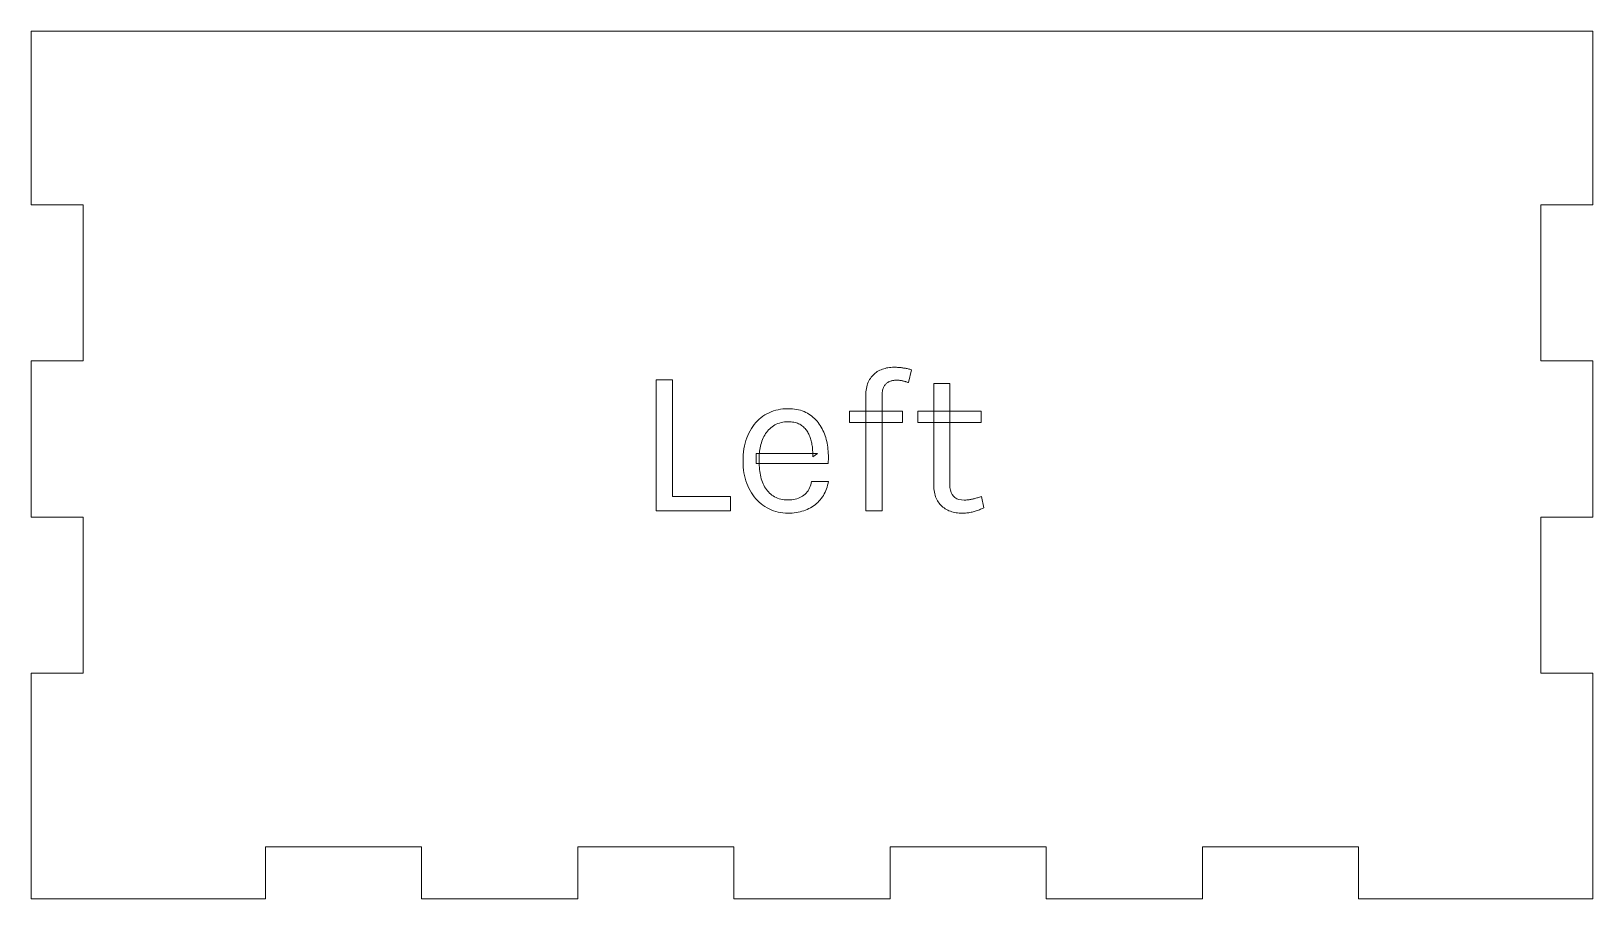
# Model space of a CAD drawing. Extents: x 3 to 230, y 3 to 159.
# Drawn here: x 118 to 208, y 96 to 146 of the extents above; entities that cross this region are included whole.
import ezdxf

# ---------------------------------------------------------------- set-up
doc = ezdxf.new("R2010")
doc.units = 0
doc.layers.get('0').update_dxf_attribs({"lineweight": 0})

msp = doc.modelspace()

# ---------------------------------------------------------------- linework, layer by layer
for p, q in [((121, 146), (118, 146)), ((118, 146), (118, 136)), ((205, 146), (121, 146)), ((208, 146), (205, 146)), ((208, 136), (208, 146)), ((118, 136), (121, 136)), ((121, 136), (121, 127)), ((205, 127), (205, 136)), ((205, 136), (208, 136)), ((121, 127), (118, 127)), ((118, 127), (118, 118)), ((208, 127), (205, 127)), ((208, 118), (208, 127)), ((166.363, 125.994), (166.412, 126.061)), ((166.412, 126.061), (166.463, 126.124)), ((166.463, 126.124), (166.517, 126.183)), ((166.517, 126.183), (166.575, 126.239)), ((166.575, 126.239), (166.635, 126.291)), ((166.635, 126.291), (166.698, 126.339)), ((166.698, 126.339), (166.764, 126.383)), ((166.764, 126.383), (166.834, 126.423)), ((166.834, 126.423), (166.906, 126.46)), ((166.906, 126.46), (166.981, 126.493)), ((166.981, 126.493), (167.057, 126.523)), ((167.057, 126.523), (167.135, 126.549)), ((167.135, 126.549), (167.215, 126.571)), ((167.215, 126.571), (167.297, 126.591)), ((167.297, 126.591), (167.38, 126.606)), ((167.38, 126.606), (167.465, 126.618)), ((167.465, 126.618), (167.552, 126.627)), ((167.552, 126.627), (167.641, 126.632)), ((167.641, 126.632), (167.731, 126.634)), ((167.731, 126.634), (167.731, 126.634)), ((167.731, 126.634), (167.78, 126.634)), ((167.78, 126.634), (167.83, 126.633)), ((167.83, 126.633), (167.879, 126.631)), ((167.879, 126.631), (167.929, 126.628)), ((167.929, 126.628), (167.979, 126.625)), ((167.979, 126.625), (168.029, 126.621)), ((168.029, 126.621), (168.08, 126.616)), ((168.08, 126.616), (168.13, 126.611)), ((168.13, 126.611), (168.181, 126.605)), ((168.181, 126.605), (168.232, 126.598)), ((168.232, 126.598), (168.283, 126.59)), ((168.283, 126.59), (168.334, 126.582)), ((168.334, 126.582), (168.385, 126.573)), ((168.385, 126.573), (168.436, 126.563)), ((168.436, 126.563), (168.486, 126.553)), ((168.486, 126.553), (168.537, 126.542)), ((168.537, 126.542), (168.588, 126.53)), ((168.739, 126.49), (168.559, 125.746)), ((168.588, 126.53), (168.638, 126.517)), ((168.638, 126.517), (168.689, 126.504)), ((168.689, 126.504), (168.739, 126.49)), ((168.739, 126.49), (168.739, 126.49)), ((154.015, 125.902), (154.951, 125.902)), ((154.015, 118.366), (154.015, 125.902)), ((154.015, 125.902), (154.015, 125.902)), ((154.951, 125.902), (154.951, 119.182)), ((166.099, 124.99), (166.101, 125.102)), ((166.101, 125.102), (166.108, 125.21)), ((166.108, 125.21), (166.119, 125.313)), ((166.119, 125.313), (166.134, 125.413)), ((166.134, 125.413), (166.154, 125.508)), ((166.154, 125.508), (166.178, 125.599)), ((166.178, 125.599), (166.206, 125.687)), ((166.206, 125.687), (166.239, 125.77)), ((166.239, 125.77), (166.276, 125.848)), ((166.276, 125.848), (166.318, 125.923)), ((166.318, 125.923), (166.363, 125.994)), ((167.04, 125.12), (167.036, 125.051)), ((167.046, 125.186), (167.04, 125.12)), ((167.055, 125.248), (167.046, 125.186)), ((167.066, 125.306), (167.055, 125.248)), ((167.08, 125.362), (167.066, 125.306)), ((167.097, 125.414), (167.08, 125.362)), ((167.116, 125.462), (167.097, 125.414)), ((167.137, 125.507), (167.116, 125.462)), ((167.161, 125.548), (167.137, 125.507)), ((167.187, 125.586), (167.161, 125.548)), ((167.214, 125.622), (167.187, 125.586)), ((167.243, 125.655), (167.214, 125.622)), ((167.272, 125.686), (167.243, 125.655)), ((167.303, 125.715), (167.272, 125.686)), ((167.336, 125.74), (167.303, 125.715)), ((167.37, 125.763), (167.336, 125.74)), ((167.405, 125.784), (167.37, 125.763)), ((167.441, 125.802), (167.405, 125.784)), ((167.479, 125.818), (167.441, 125.802)), ((167.517, 125.832), (167.479, 125.818)), ((167.556, 125.844), (167.517, 125.832)), ((167.594, 125.855), (167.556, 125.844)), ((167.633, 125.864), (167.594, 125.855)), ((167.671, 125.872), (167.633, 125.864)), ((167.709, 125.878), (167.671, 125.872)), ((167.748, 125.884), (167.709, 125.878)), ((167.786, 125.887), (167.748, 125.884)), ((167.825, 125.889), (167.786, 125.887)), ((167.863, 125.89), (167.825, 125.889)), ((167.896, 125.89), (167.863, 125.89)), ((167.863, 125.89), (167.863, 125.89)), ((167.928, 125.889), (167.896, 125.89)), ((167.962, 125.887), (167.928, 125.889)), ((167.995, 125.884), (167.962, 125.887)), ((168.029, 125.881), (167.995, 125.884)), ((168.063, 125.877), (168.029, 125.881)), ((168.097, 125.872), (168.063, 125.877)), ((168.132, 125.867), (168.097, 125.872)), ((168.167, 125.861), (168.132, 125.867)), ((168.202, 125.854), (168.167, 125.861)), ((168.237, 125.846), (168.202, 125.854)), ((168.273, 125.838), (168.237, 125.846)), ((168.308, 125.829), (168.273, 125.838)), ((168.344, 125.819), (168.308, 125.829)), ((168.38, 125.809), (168.344, 125.819)), ((168.415, 125.798), (168.38, 125.809)), ((168.451, 125.786), (168.415, 125.798)), ((168.487, 125.773), (168.451, 125.786)), ((168.523, 125.76), (168.487, 125.773)), ((168.559, 125.746), (168.523, 125.76)), ((170.017, 119.842), (170.017, 125.698)), ((170.017, 125.698), (170.941, 125.698)), ((170.941, 125.698), (170.941, 119.866)), ((161.043, 124.188), (161.182, 124.213)), ((161.182, 124.213), (161.324, 124.231)), ((161.324, 124.231), (161.469, 124.242)), ((161.469, 124.242), (161.617, 124.246)), ((161.617, 124.246), (161.617, 124.246)), ((161.617, 124.246), (161.746, 124.243)), ((161.746, 124.243), (161.871, 124.235)), ((161.871, 124.235), (161.992, 124.222)), ((161.992, 124.222), (162.109, 124.204)), ((162.109, 124.204), (162.223, 124.18)), ((166.099, 118.366), (166.099, 124.99)), ((167.036, 125.051), (167.035, 124.978)), ((167.035, 124.978), (167.035, 124.978)), ((167.035, 124.978), (167.035, 118.366)), ((159.585, 123.22), (159.67, 123.334)), ((159.67, 123.334), (159.759, 123.441)), ((159.759, 123.441), (159.854, 123.542)), ((159.854, 123.542), (159.953, 123.637)), ((159.953, 123.637), (160.058, 123.725)), ((160.058, 123.725), (160.167, 123.807)), ((160.167, 123.807), (160.282, 123.883)), ((160.282, 123.883), (160.401, 123.952)), ((160.401, 123.952), (160.523, 124.014)), ((160.523, 124.014), (160.648, 124.068)), ((160.648, 124.068), (160.776, 124.115)), ((160.776, 124.115), (160.908, 124.155)), ((160.861, 123.31), (160.781, 123.262)), ((160.944, 123.352), (160.861, 123.31)), ((160.908, 124.155), (161.043, 124.188)), ((161.031, 123.388), (160.944, 123.352)), ((161.122, 123.419), (161.031, 123.388)), ((161.216, 123.445), (161.122, 123.419)), ((161.314, 123.465), (161.216, 123.445)), ((161.415, 123.479), (161.314, 123.465)), ((161.52, 123.487), (161.415, 123.479)), ((161.629, 123.49), (161.52, 123.487)), ((161.715, 123.488), (161.629, 123.49)), ((161.629, 123.49), (161.629, 123.49)), ((161.798, 123.483), (161.715, 123.488)), ((161.878, 123.474), (161.798, 123.483)), ((161.954, 123.461), (161.878, 123.474)), ((162.028, 123.445), (161.954, 123.461)), ((162.098, 123.425), (162.028, 123.445)), ((162.166, 123.402), (162.098, 123.425)), ((162.23, 123.375), (162.166, 123.402)), ((162.223, 124.18), (162.333, 124.151)), ((162.291, 123.344), (162.23, 123.375)), ((162.349, 123.31), (162.291, 123.344)), ((162.333, 124.151), (162.439, 124.117)), ((162.404, 123.273), (162.349, 123.31)), ((162.439, 124.117), (162.541, 124.077)), ((162.541, 124.077), (162.639, 124.032)), ((162.639, 124.032), (162.733, 123.982)), ((162.733, 123.982), (162.824, 123.927)), ((162.824, 123.927), (162.911, 123.869)), ((162.911, 123.869), (162.994, 123.807)), ((162.994, 123.807), (163.074, 123.741)), ((163.074, 123.741), (163.15, 123.671)), ((163.15, 123.671), (163.223, 123.598)), ((163.223, 123.598), (163.292, 123.521)), ((163.292, 123.521), (163.357, 123.441)), ((163.357, 123.441), (163.419, 123.356)), ((163.419, 123.356), (163.477, 123.268)), ((165.163, 123.454), (165.163, 124.102)), ((165.163, 124.102), (168.223, 124.102)), ((168.223, 123.454), (165.163, 123.454)), ((168.223, 124.102), (168.223, 123.454)), ((168.223, 123.454), (168.223, 123.454)), ((169.093, 123.454), (169.093, 124.102)), ((169.093, 124.102), (172.753, 124.102)), ((172.753, 123.454), (169.093, 123.454)), ((172.753, 124.102), (172.753, 123.454)), ((172.753, 123.454), (172.753, 123.454)), ((159.146, 122.257), (159.19, 122.411)), ((159.19, 122.411), (159.24, 122.56)), ((159.24, 122.56), (159.297, 122.704)), ((159.297, 122.704), (159.361, 122.842)), ((159.361, 122.842), (159.431, 122.974)), ((159.431, 122.974), (159.505, 123.101)), ((159.505, 123.101), (159.585, 123.22)), ((160.147, 122.467), (160.112, 122.374)), ((160.186, 122.557), (160.147, 122.467)), ((160.229, 122.644), (160.186, 122.557)), ((160.275, 122.726), (160.229, 122.644)), ((160.326, 122.806), (160.275, 122.726)), ((160.38, 122.882), (160.326, 122.806)), ((160.437, 122.954), (160.38, 122.882)), ((160.499, 123.023), (160.437, 122.954)), ((160.564, 123.088), (160.499, 123.023)), ((160.632, 123.15), (160.564, 123.088)), ((160.705, 123.208), (160.632, 123.15)), ((160.781, 123.262), (160.705, 123.208)), ((162.457, 123.233), (162.404, 123.273)), ((162.507, 123.191), (162.457, 123.233)), ((162.554, 123.147), (162.507, 123.191)), ((162.6, 123.101), (162.554, 123.147)), ((162.642, 123.052), (162.6, 123.101)), ((162.682, 123.001), (162.642, 123.052)), ((162.72, 122.947), (162.682, 123.001)), ((162.755, 122.891), (162.72, 122.947)), ((162.787, 122.833), (162.755, 122.891)), ((162.817, 122.773), (162.787, 122.833)), ((162.845, 122.712), (162.817, 122.773)), ((162.872, 122.65), (162.845, 122.712)), ((162.896, 122.586), (162.872, 122.65)), ((162.918, 122.522), (162.896, 122.586)), ((162.939, 122.456), (162.918, 122.522)), ((162.957, 122.389), (162.939, 122.456)), ((163.477, 123.268), (163.532, 123.177)), ((163.532, 123.177), (163.583, 123.083)), ((163.583, 123.083), (163.631, 122.987)), ((163.631, 122.987), (163.675, 122.889)), ((163.675, 122.889), (163.716, 122.789)), ((163.716, 122.789), (163.754, 122.686)), ((163.754, 122.686), (163.788, 122.581)), ((163.788, 122.581), (163.819, 122.473)), ((163.819, 122.473), (163.846, 122.363)), ((159.028, 121.408), (159.038, 121.588)), ((159.038, 121.588), (159.055, 121.763)), ((159.055, 121.763), (159.079, 121.933)), ((159.079, 121.933), (159.109, 122.098)), ((159.109, 122.098), (159.146, 122.257)), ((159.781, 121.078), (159.781, 121.654)), ((159.781, 121.654), (163.315, 121.654)), ((159.963, 121.58), (159.961, 121.474)), ((159.968, 121.685), (159.963, 121.58)), ((159.978, 121.788), (159.968, 121.685)), ((159.991, 121.889), (159.978, 121.788)), ((160.007, 121.989), (159.991, 121.889)), ((160.028, 122.088), (160.007, 121.989)), ((160.052, 122.185), (160.028, 122.088)), ((160.08, 122.28), (160.052, 122.185)), ((160.112, 122.374), (160.08, 122.28)), ((162.973, 122.321), (162.957, 122.389)), ((162.988, 122.252), (162.973, 122.321)), ((163, 122.182), (162.988, 122.252)), ((163.011, 122.111), (163, 122.182)), ((163.02, 122.04), (163.011, 122.111)), ((163.027, 121.97), (163.02, 122.04)), ((163.034, 121.899), (163.027, 121.97)), ((163.038, 121.828), (163.034, 121.899)), ((163.041, 121.757), (163.038, 121.828)), ((163.315, 121.654), (163.039, 121.474)), ((163.039, 121.474), (163.042, 121.545)), ((163.043, 121.686), (163.041, 121.757)), ((163.042, 121.545), (163.043, 121.616)), ((163.043, 121.616), (163.043, 121.686)), ((163.846, 122.363), (163.87, 122.251)), ((163.87, 122.251), (163.891, 122.137)), ((163.891, 122.137), (163.908, 122.023)), ((163.908, 122.023), (163.922, 121.907)), ((163.922, 121.907), (163.933, 121.791)), ((163.933, 121.791), (163.941, 121.674)), ((163.941, 121.674), (163.946, 121.557)), ((163.946, 121.557), (163.947, 121.438)), ((159.025, 121.222), (159.028, 121.408)), ((159.028, 121.048), (159.025, 121.222)), ((159.025, 121.222), (159.025, 121.222)), ((159.039, 120.877), (159.028, 121.048)), ((159.056, 120.711), (159.039, 120.877)), ((159.079, 120.549), (159.056, 120.711)), ((163.933, 121.078), (159.781, 121.078)), ((159.961, 121.474), (159.961, 121.474)), ((159.961, 121.474), (159.961, 121.09)), ((159.961, 121.09), (159.963, 120.971)), ((159.963, 120.971), (159.968, 120.855)), ((159.968, 120.855), (159.977, 120.741)), ((159.977, 120.741), (159.99, 120.63)), ((159.99, 120.63), (160.007, 120.522)), ((163.941, 121.199), (163.933, 121.078)), ((163.933, 121.078), (163.933, 121.078)), ((163.946, 121.319), (163.941, 121.199)), ((163.947, 121.438), (163.946, 121.319)), ((159.11, 120.391), (159.079, 120.549)), ((159.147, 120.237), (159.11, 120.391)), ((159.191, 120.087), (159.147, 120.237)), ((159.242, 119.941), (159.191, 120.087)), ((159.3, 119.8), (159.242, 119.941)), ((159.364, 119.662), (159.3, 119.8)), ((160.007, 120.522), (160.027, 120.415)), ((160.027, 120.415), (160.051, 120.312)), ((160.051, 120.312), (160.078, 120.211)), ((160.078, 120.211), (160.109, 120.112)), ((160.109, 120.112), (160.144, 120.016)), ((160.144, 120.016), (160.182, 119.923)), ((160.182, 119.923), (160.225, 119.834)), ((160.225, 119.834), (160.27, 119.749)), ((160.27, 119.749), (160.32, 119.668)), ((162.865, 119.677), (162.901, 119.764)), ((162.901, 119.764), (162.931, 119.857)), ((162.931, 119.857), (162.955, 119.955)), ((162.955, 119.955), (162.973, 120.058)), ((162.973, 120.058), (162.973, 120.058)), ((162.973, 120.058), (163.945, 120.058)), ((163.87, 119.73), (163.837, 119.627)), ((163.9, 119.836), (163.87, 119.73)), ((163.925, 119.946), (163.9, 119.836)), ((163.945, 120.058), (163.925, 119.946)), ((170.019, 119.736), (170.017, 119.842)), ((170.017, 119.842), (170.017, 119.842)), ((170.026, 119.633), (170.019, 119.736)), ((170.941, 119.866), (170.949, 119.697)), ((154.951, 119.182), (158.311, 119.182)), ((158.311, 119.182), (158.311, 118.366)), ((159.434, 119.529), (159.364, 119.662)), ((159.509, 119.403), (159.434, 119.529)), ((159.59, 119.282), (159.509, 119.403)), ((159.675, 119.167), (159.59, 119.282)), ((159.764, 119.058), (159.675, 119.167)), ((159.859, 118.955), (159.764, 119.058)), ((159.959, 118.858), (159.859, 118.955)), ((160.064, 118.767), (159.959, 118.858)), ((160.32, 119.668), (160.373, 119.591)), ((160.373, 119.591), (160.429, 119.518)), ((160.429, 119.518), (160.49, 119.449)), ((160.49, 119.449), (160.554, 119.384)), ((160.554, 119.384), (160.622, 119.323)), ((160.622, 119.323), (160.693, 119.266)), ((160.693, 119.266), (160.768, 119.214)), ((160.768, 119.214), (160.847, 119.167)), ((160.847, 119.167), (160.93, 119.125)), ((160.93, 119.125), (161.017, 119.089)), ((161.017, 119.089), (161.107, 119.059)), ((161.107, 119.059), (161.201, 119.034)), ((161.201, 119.034), (161.299, 119.015)), ((161.299, 119.015), (161.401, 119.001)), ((161.401, 119.001), (161.507, 118.993)), ((161.507, 118.993), (161.617, 118.99)), ((161.617, 118.99), (161.727, 118.993)), ((161.617, 118.99), (161.617, 118.99)), ((161.727, 118.993), (161.832, 119.001)), ((161.832, 119.001), (161.934, 119.014)), ((161.934, 119.014), (162.032, 119.033)), ((162.032, 119.033), (162.125, 119.058)), ((162.125, 119.058), (162.215, 119.087)), ((162.215, 119.087), (162.301, 119.122)), ((162.301, 119.122), (162.383, 119.163)), ((162.383, 119.163), (162.461, 119.209)), ((162.461, 119.209), (162.535, 119.26)), ((162.535, 119.26), (162.604, 119.317)), ((162.604, 119.317), (162.668, 119.378)), ((162.668, 119.378), (162.726, 119.445)), ((162.726, 119.445), (162.778, 119.517)), ((162.778, 119.517), (162.825, 119.594)), ((162.825, 119.594), (162.865, 119.677)), ((163.331, 118.847), (163.255, 118.778)), ((163.403, 118.92), (163.331, 118.847)), ((163.472, 118.997), (163.403, 118.92)), ((163.537, 119.077), (163.472, 118.997)), ((163.598, 119.161), (163.537, 119.077)), ((163.655, 119.248), (163.598, 119.161)), ((163.707, 119.338), (163.655, 119.248)), ((163.755, 119.431), (163.707, 119.338)), ((163.798, 119.528), (163.755, 119.431)), ((163.837, 119.627), (163.798, 119.528)), ((170.036, 119.534), (170.026, 119.633)), ((170.052, 119.439), (170.036, 119.534)), ((170.071, 119.347), (170.052, 119.439)), ((170.095, 119.259), (170.071, 119.347)), ((170.123, 119.174), (170.095, 119.259)), ((170.155, 119.093), (170.123, 119.174)), ((170.192, 119.016), (170.155, 119.093)), ((170.233, 118.942), (170.192, 119.016)), ((170.278, 118.872), (170.233, 118.942)), ((170.326, 118.805), (170.278, 118.872)), ((170.377, 118.742), (170.326, 118.805)), ((170.949, 119.697), (170.974, 119.546)), ((170.974, 119.546), (171.016, 119.413)), ((171.016, 119.413), (171.073, 119.298)), ((171.073, 119.298), (171.148, 119.2)), ((171.148, 119.2), (171.239, 119.12)), ((171.239, 119.12), (171.347, 119.058)), ((171.347, 119.058), (171.471, 119.014)), ((171.471, 119.014), (171.612, 118.987)), ((171.612, 118.987), (171.769, 118.978)), ((171.769, 118.978), (171.818, 118.979)), ((171.769, 118.978), (171.769, 118.978)), ((171.818, 118.979), (171.867, 118.98)), ((171.867, 118.98), (171.915, 118.983)), ((171.915, 118.983), (171.963, 118.987)), ((171.963, 118.987), (172.011, 118.992)), ((172.011, 118.992), (172.059, 118.997)), ((172.059, 118.997), (172.106, 119.004)), ((172.106, 119.004), (172.153, 119.013)), ((172.153, 119.013), (172.2, 119.022)), ((172.2, 119.022), (172.246, 119.032)), ((172.246, 119.032), (172.293, 119.043)), ((172.293, 119.043), (172.341, 119.056)), ((172.341, 119.056), (172.39, 119.069)), ((172.39, 119.069), (172.44, 119.084)), ((172.44, 119.084), (172.491, 119.1)), ((172.491, 119.1), (172.544, 119.116)), ((172.544, 119.116), (172.597, 119.134)), ((172.597, 119.134), (172.652, 119.153)), ((172.652, 119.153), (172.708, 119.173)), ((172.708, 119.173), (172.765, 119.194)), ((172.765, 119.194), (172.765, 119.194)), ((172.765, 119.194), (172.897, 118.522)), ((118, 118), (121, 118)), ((121, 118), (121, 109)), ((158.311, 118.366), (154.015, 118.366)), ((160.173, 118.682), (160.064, 118.767)), ((160.288, 118.603), (160.173, 118.682)), ((160.407, 118.531), (160.288, 118.603)), ((160.528, 118.466), (160.407, 118.531)), ((160.653, 118.409), (160.528, 118.466)), ((160.781, 118.359), (160.653, 118.409)), ((160.913, 118.317), (160.781, 118.359)), ((161.047, 118.283), (160.913, 118.317)), ((161.185, 118.256), (161.047, 118.283)), ((161.326, 118.237), (161.185, 118.256)), ((161.47, 118.226), (161.326, 118.237)), ((161.617, 118.222), (161.47, 118.226)), ((161.739, 118.224), (161.617, 118.222)), ((161.617, 118.222), (161.617, 118.222)), ((161.617, 118.222), (161.617, 118.222)), ((161.859, 118.231), (161.739, 118.224)), ((161.976, 118.242), (161.859, 118.231)), ((162.091, 118.258), (161.976, 118.242)), ((162.203, 118.278), (162.091, 118.258)), ((162.313, 118.302), (162.203, 118.278)), ((162.42, 118.331), (162.313, 118.302)), ((162.525, 118.364), (162.42, 118.331)), ((162.627, 118.402), (162.525, 118.364)), ((162.727, 118.444), (162.627, 118.402)), ((162.824, 118.49), (162.727, 118.444)), ((162.917, 118.54), (162.824, 118.49)), ((163.007, 118.594), (162.917, 118.54)), ((163.093, 118.652), (163.007, 118.594)), ((163.175, 118.713), (163.093, 118.652)), ((163.255, 118.778), (163.175, 118.713)), ((167.035, 118.366), (166.099, 118.366)), ((167.035, 118.366), (167.035, 118.366)), ((170.431, 118.683), (170.377, 118.742)), ((170.488, 118.627), (170.431, 118.683)), ((170.548, 118.575), (170.488, 118.627)), ((170.612, 118.526), (170.548, 118.575)), ((170.678, 118.481), (170.612, 118.526)), ((170.748, 118.44), (170.678, 118.481)), ((170.821, 118.402), (170.748, 118.44)), ((170.896, 118.368), (170.821, 118.402)), ((170.974, 118.337), (170.896, 118.368)), ((171.053, 118.31), (170.974, 118.337)), ((171.134, 118.287), (171.053, 118.31)), ((171.217, 118.267), (171.134, 118.287)), ((171.302, 118.251), (171.217, 118.267)), ((171.389, 118.238), (171.302, 118.251)), ((171.478, 118.229), (171.389, 118.238)), ((171.568, 118.224), (171.478, 118.229)), ((171.661, 118.222), (171.568, 118.224)), ((171.726, 118.223), (171.661, 118.222)), ((171.661, 118.222), (171.661, 118.222)), ((171.661, 118.222), (171.661, 118.222)), ((171.79, 118.225), (171.726, 118.223)), ((171.854, 118.23), (171.79, 118.225)), ((171.917, 118.235), (171.854, 118.23)), ((171.98, 118.243), (171.917, 118.235)), ((172.042, 118.252), (171.98, 118.243)), ((172.104, 118.263), (172.042, 118.252)), ((172.166, 118.276), (172.104, 118.263)), ((172.227, 118.29), (172.166, 118.276)), ((172.288, 118.306), (172.227, 118.29)), ((172.349, 118.323), (172.288, 118.306)), ((172.409, 118.342), (172.349, 118.323)), ((172.47, 118.361), (172.409, 118.342)), ((172.531, 118.381), (172.47, 118.361)), ((172.592, 118.402), (172.531, 118.381)), ((172.653, 118.424), (172.592, 118.402)), ((172.714, 118.447), (172.653, 118.424)), ((172.775, 118.471), (172.714, 118.447)), ((172.836, 118.496), (172.775, 118.471)), ((172.897, 118.522), (172.836, 118.496)), ((205, 109), (205, 118)), ((205, 118), (208, 118)), ((121, 109), (118, 109)), ((118, 109), (118, 99)), ((208, 109), (205, 109)), ((208, 99), (208, 109)), ((118, 99), (118, 96)), ((131.5, 96), (131.5, 99)), ((131.5, 99), (140.5, 99)), ((140.5, 99), (140.5, 96)), ((149.5, 96), (149.5, 99)), ((149.5, 99), (158.5, 99)), ((158.5, 99), (158.5, 96)), ((167.5, 96), (167.5, 99)), ((167.5, 99), (176.5, 99)), ((176.5, 99), (176.5, 96)), ((185.5, 96), (185.5, 99)), ((185.5, 99), (194.5, 99)), ((194.5, 99), (194.5, 96)), ((208, 96), (208, 99)), ((118, 96), (121, 96)), ((121, 96), (131.5, 96)), ((140.5, 96), (149.5, 96)), ((158.5, 96), (167.5, 96)), ((176.5, 96), (185.5, 96)), ((194.5, 96), (205, 96)), ((205, 96), (208, 96))]:
    msp.add_line(p, q)

doc.saveas('drawing.dxf')
